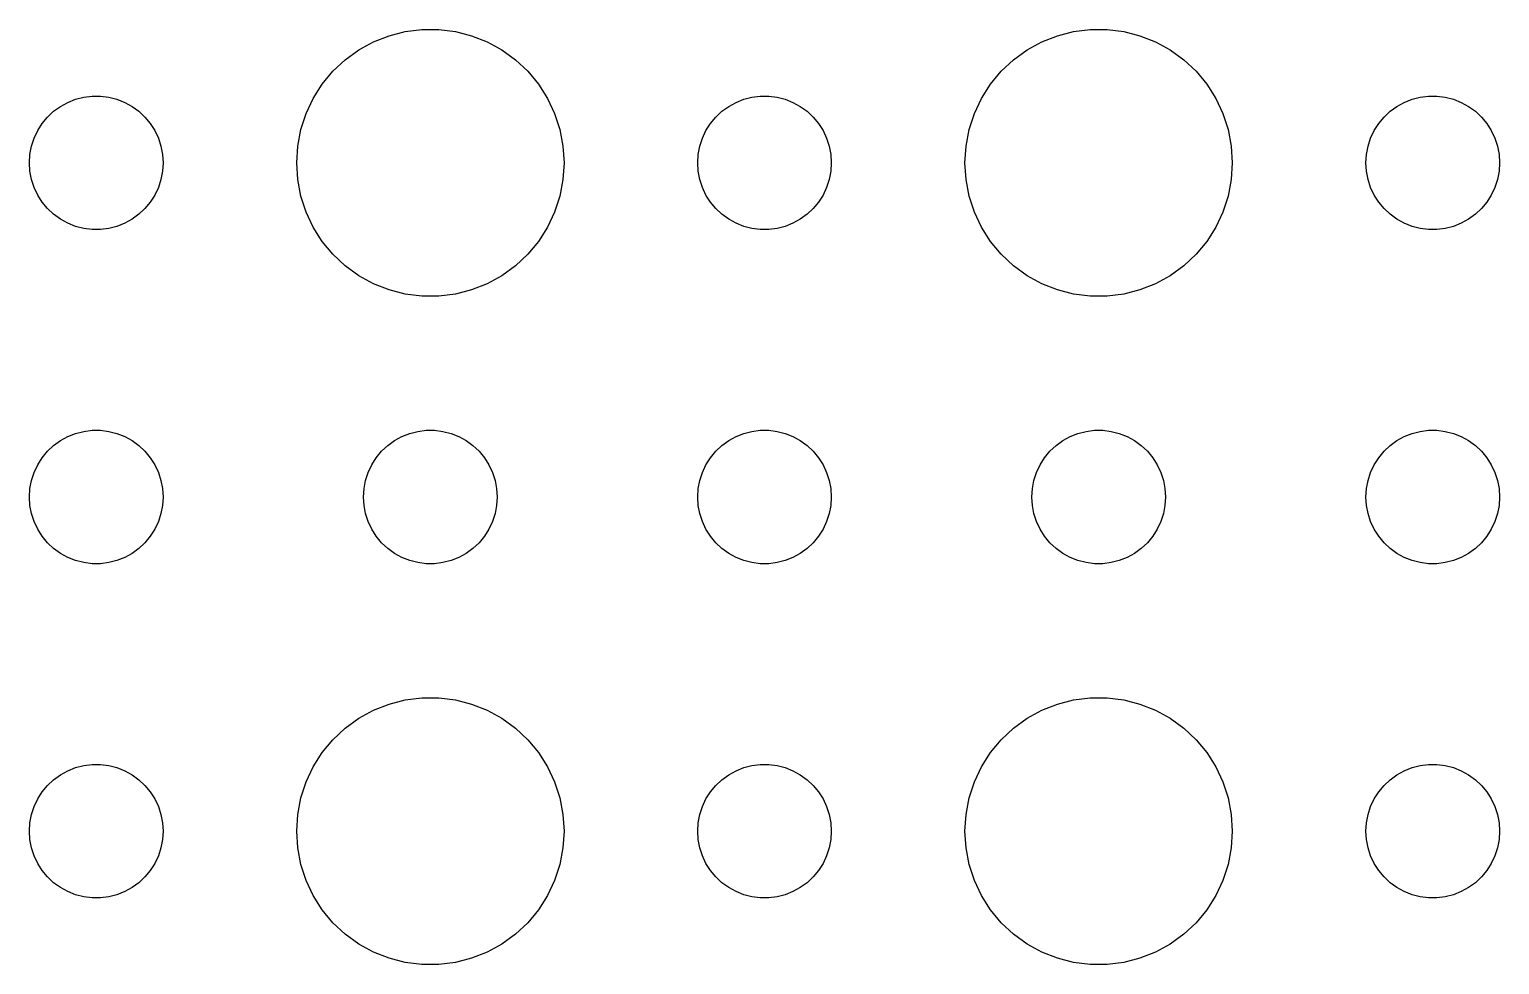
# Model space of a CAD drawing. Header units: metres. Extents: x -150 to 150, y -149 to 149.
# Drawn here: x -76.5 to -43.5, y 49.51 to 70.49 of the extents above; entities that cross this region are included whole.
import ezdxf

# ---------------------------------------------------------------- set-up
doc = ezdxf.new("R2010")
doc.units = ezdxf.units.M

msp = doc.modelspace()

# ---------------------------------------------------------------- linework, layer by layer
for p, q in [((-68.7773, 70.2145), (-68.427, 70.3532)), ((-68.427, 70.3532), (-68.0621, 70.4469)), ((-68.0621, 70.4469), (-67.6884, 70.4941)), ((-67.6884, 70.4941), (-67.3116, 70.4941)), ((-67.3116, 70.4941), (-66.9379, 70.4469)), ((-66.9379, 70.4469), (-66.573, 70.3532)), ((-66.573, 70.3532), (-66.2227, 70.2145)), ((-53.7773, 70.2145), (-53.427, 70.3532)), ((-53.427, 70.3532), (-53.0621, 70.4469)), ((-53.0621, 70.4469), (-52.6884, 70.4941)), ((-52.6884, 70.4941), (-52.3116, 70.4941)), ((-52.3116, 70.4941), (-51.9379, 70.4469)), ((-51.9379, 70.4469), (-51.5729, 70.3532)), ((-51.5729, 70.3532), (-51.2227, 70.2145)), ((-69.4123, 69.8115), (-69.1075, 70.033)), ((-69.1075, 70.033), (-68.7773, 70.2145)), ((-66.2227, 70.2145), (-65.8925, 70.033)), ((-65.8925, 70.033), (-65.5877, 69.8115)), ((-54.4123, 69.8115), (-54.1075, 70.033)), ((-54.1075, 70.033), (-53.7773, 70.2145)), ((-51.2227, 70.2145), (-50.8925, 70.033)), ((-50.8925, 70.033), (-50.5877, 69.8115)), ((-69.6869, 69.5536), (-69.4123, 69.8115)), ((-65.5877, 69.8115), (-65.3131, 69.5536)), ((-54.6869, 69.5536), (-54.4123, 69.8115)), ((-50.5877, 69.8115), (-50.3131, 69.5536)), ((-69.927, 69.2634), (-69.6869, 69.5536)), ((-65.3131, 69.5536), (-65.073, 69.2634)), ((-54.927, 69.2634), (-54.6869, 69.5536)), ((-50.3131, 69.5536), (-50.0729, 69.2634)), ((-75.4635, 68.9266), (-75.2811, 68.9734)), ((-75.2811, 68.9734), (-75.0942, 68.997)), ((-75.0942, 68.997), (-74.9058, 68.997)), ((-74.9058, 68.997), (-74.7189, 68.9734)), ((-74.7189, 68.9734), (-74.5365, 68.9266)), ((-70.1289, 68.9453), (-69.927, 69.2634)), ((-65.073, 69.2634), (-64.8711, 68.9453)), ((-60.4635, 68.9266), (-60.2811, 68.9734)), ((-60.2811, 68.9734), (-60.0942, 68.997)), ((-60.0942, 68.997), (-59.9058, 68.997)), ((-59.9058, 68.997), (-59.7189, 68.9734)), ((-59.7189, 68.9734), (-59.5365, 68.9266)), ((-55.1289, 68.9453), (-54.927, 69.2634)), ((-50.0729, 69.2634), (-49.8711, 68.9453)), ((-45.4635, 68.9266), (-45.2811, 68.9734)), ((-45.2811, 68.9734), (-45.0942, 68.997)), ((-45.0942, 68.997), (-44.9058, 68.997)), ((-44.9058, 68.997), (-44.7189, 68.9734)), ((-44.7189, 68.9734), (-44.5365, 68.9266)), ((-76.0934, 68.5268), (-75.9561, 68.6558)), ((-75.9561, 68.6558), (-75.8037, 68.7665)), ((-75.8037, 68.7665), (-75.6387, 68.8572)), ((-75.6387, 68.8572), (-75.4635, 68.9266)), ((-74.5365, 68.9266), (-74.3613, 68.8572)), ((-74.3613, 68.8572), (-74.1963, 68.7665)), ((-74.1963, 68.7665), (-74.0439, 68.6558)), ((-74.0439, 68.6558), (-73.9065, 68.5268)), ((-70.2893, 68.6044), (-70.1289, 68.9453)), ((-64.8711, 68.9453), (-64.7107, 68.6044)), ((-61.0934, 68.5268), (-60.9561, 68.6558)), ((-60.9561, 68.6558), (-60.8037, 68.7665)), ((-60.8037, 68.7665), (-60.6387, 68.8572)), ((-60.6387, 68.8572), (-60.4635, 68.9266)), ((-59.5365, 68.9266), (-59.3613, 68.8572)), ((-59.3613, 68.8572), (-59.1963, 68.7665)), ((-59.1963, 68.7665), (-59.0439, 68.6558)), ((-59.0439, 68.6558), (-58.9065, 68.5268)), ((-55.2893, 68.6044), (-55.1289, 68.9453)), ((-49.8711, 68.9453), (-49.7107, 68.6044)), ((-46.0934, 68.5268), (-45.9561, 68.6558)), ((-45.9561, 68.6558), (-45.8037, 68.7665)), ((-45.8037, 68.7665), (-45.6387, 68.8572)), ((-45.6387, 68.8572), (-45.4635, 68.9266)), ((-44.5365, 68.9266), (-44.3613, 68.8572)), ((-44.3613, 68.8572), (-44.1963, 68.7665)), ((-44.1963, 68.7665), (-44.0439, 68.6558)), ((-44.0439, 68.6558), (-43.9065, 68.5268)), ((-76.3145, 68.2226), (-76.2135, 68.3817)), ((-76.2135, 68.3817), (-76.0934, 68.5268)), ((-73.9065, 68.5268), (-73.7865, 68.3817)), ((-73.7865, 68.3817), (-73.6855, 68.2226)), ((-70.4057, 68.2461), (-70.2893, 68.6044)), ((-64.7107, 68.6044), (-64.5943, 68.2461)), ((-61.3145, 68.2226), (-61.2135, 68.3817)), ((-61.2135, 68.3817), (-61.0934, 68.5268)), ((-58.9065, 68.5268), (-58.7865, 68.3817)), ((-58.7865, 68.3817), (-58.6855, 68.2226)), ((-55.4057, 68.2461), (-55.2893, 68.6044)), ((-49.7107, 68.6044), (-49.5942, 68.2461)), ((-46.3145, 68.2226), (-46.2135, 68.3817)), ((-46.2135, 68.3817), (-46.0934, 68.5268)), ((-43.9065, 68.5268), (-43.7865, 68.3817)), ((-43.7865, 68.3817), (-43.6855, 68.2226)), ((-76.4529, 67.873), (-76.3947, 68.0522)), ((-76.3947, 68.0522), (-76.3145, 68.2226)), ((-73.6855, 68.2226), (-73.6053, 68.0522)), ((-73.6053, 68.0522), (-73.5471, 67.873)), ((-70.4763, 67.876), (-70.4057, 68.2461)), ((-64.5943, 68.2461), (-64.5237, 67.876)), ((-61.4529, 67.873), (-61.3947, 68.0522)), ((-61.3947, 68.0522), (-61.3145, 68.2226)), ((-58.6855, 68.2226), (-58.6053, 68.0522)), ((-58.6053, 68.0522), (-58.5471, 67.873)), ((-55.4763, 67.876), (-55.4057, 68.2461)), ((-49.5942, 68.2461), (-49.5237, 67.876)), ((-46.4529, 67.873), (-46.3947, 68.0522)), ((-46.3947, 68.0522), (-46.3145, 68.2226)), ((-43.6855, 68.2226), (-43.6053, 68.0522)), ((-43.6053, 68.0522), (-43.5471, 67.873)), ((-76.5, 67.5), (-76.4882, 67.688)), ((-76.4882, 67.688), (-76.4529, 67.873)), ((-73.5471, 67.873), (-73.5118, 67.688)), ((-73.5118, 67.688), (-73.5, 67.5)), ((-70.5, 67.5), (-70.4763, 67.876)), ((-64.5237, 67.876), (-64.5, 67.5)), ((-61.5, 67.5), (-61.4882, 67.688)), ((-61.4882, 67.688), (-61.4529, 67.873)), ((-58.5471, 67.873), (-58.5118, 67.688)), ((-58.5118, 67.688), (-58.5, 67.5)), ((-55.5, 67.5), (-55.4763, 67.876)), ((-49.5237, 67.876), (-49.5, 67.5)), ((-46.5, 67.5), (-46.4882, 67.688)), ((-46.4882, 67.688), (-46.4529, 67.873)), ((-43.5471, 67.873), (-43.5118, 67.688)), ((-43.5118, 67.688), (-43.5, 67.5)), ((-76.4882, 67.312), (-76.5, 67.5)), ((-73.5, 67.5), (-73.5118, 67.312)), ((-70.4763, 67.124), (-70.5, 67.5)), ((-64.5, 67.5), (-64.5237, 67.124)), ((-61.4882, 67.312), (-61.5, 67.5)), ((-58.5, 67.5), (-58.5118, 67.312)), ((-55.4763, 67.124), (-55.5, 67.5)), ((-49.5, 67.5), (-49.5237, 67.124)), ((-46.4882, 67.312), (-46.5, 67.5)), ((-43.5, 67.5), (-43.5118, 67.312)), ((-76.4529, 67.127), (-76.4882, 67.312)), ((-76.3947, 66.9478), (-76.4529, 67.127)), ((-73.5471, 67.127), (-73.6053, 66.9478)), ((-73.5118, 67.312), (-73.5471, 67.127)), ((-70.4057, 66.7539), (-70.4763, 67.124)), ((-64.5237, 67.124), (-64.5943, 66.7539)), ((-61.4529, 67.127), (-61.4882, 67.312)), ((-61.3947, 66.9478), (-61.4529, 67.127)), ((-58.5471, 67.127), (-58.6053, 66.9478)), ((-58.5118, 67.312), (-58.5471, 67.127)), ((-55.4057, 66.7539), (-55.4763, 67.124)), ((-49.5237, 67.124), (-49.5942, 66.7539)), ((-46.4529, 67.127), (-46.4882, 67.312)), ((-46.3947, 66.9478), (-46.4529, 67.127)), ((-43.5471, 67.127), (-43.6053, 66.9478)), ((-43.5118, 67.312), (-43.5471, 67.127)), ((-76.3145, 66.7774), (-76.3947, 66.9478)), ((-76.2135, 66.6183), (-76.3145, 66.7774)), ((-73.6855, 66.7774), (-73.7865, 66.6183)), ((-73.6053, 66.9478), (-73.6855, 66.7774)), ((-70.2893, 66.3956), (-70.4057, 66.7539)), ((-64.5943, 66.7539), (-64.7107, 66.3956)), ((-61.3145, 66.7774), (-61.3947, 66.9478)), ((-61.2135, 66.6183), (-61.3145, 66.7774)), ((-58.6855, 66.7774), (-58.7865, 66.6183)), ((-58.6053, 66.9478), (-58.6855, 66.7774)), ((-55.2893, 66.3956), (-55.4057, 66.7539)), ((-49.5942, 66.7539), (-49.7107, 66.3956)), ((-46.3145, 66.7774), (-46.3947, 66.9478)), ((-46.2135, 66.6183), (-46.3145, 66.7774)), ((-43.6855, 66.7774), (-43.7865, 66.6183)), ((-43.6053, 66.9478), (-43.6855, 66.7774)), ((-76.0934, 66.4732), (-76.2135, 66.6183)), ((-75.9561, 66.3442), (-76.0934, 66.4732)), ((-75.8037, 66.2335), (-75.9561, 66.3442)), ((-74.0439, 66.3442), (-74.1963, 66.2335)), ((-73.9065, 66.4732), (-74.0439, 66.3442)), ((-73.7865, 66.6183), (-73.9065, 66.4732)), ((-70.1289, 66.0547), (-70.2893, 66.3956)), ((-64.7107, 66.3956), (-64.8711, 66.0547)), ((-61.0934, 66.4732), (-61.2135, 66.6183)), ((-60.9561, 66.3442), (-61.0934, 66.4732)), ((-60.8037, 66.2335), (-60.9561, 66.3442)), ((-59.0439, 66.3442), (-59.1963, 66.2335)), ((-58.9065, 66.4732), (-59.0439, 66.3442)), ((-58.7865, 66.6183), (-58.9065, 66.4732)), ((-55.1289, 66.0547), (-55.2893, 66.3956)), ((-49.7107, 66.3956), (-49.8711, 66.0547)), ((-46.0934, 66.4732), (-46.2135, 66.6183)), ((-45.9561, 66.3442), (-46.0934, 66.4732)), ((-45.8037, 66.2335), (-45.9561, 66.3442)), ((-44.0439, 66.3442), (-44.1963, 66.2335)), ((-43.9065, 66.4732), (-44.0439, 66.3442)), ((-43.7865, 66.6183), (-43.9065, 66.4732)), ((-75.6387, 66.1428), (-75.8037, 66.2335)), ((-75.4635, 66.0734), (-75.6387, 66.1428)), ((-75.2811, 66.0266), (-75.4635, 66.0734)), ((-75.0942, 66.003), (-75.2811, 66.0266)), ((-74.9058, 66.003), (-75.0942, 66.003)), ((-74.7189, 66.0266), (-74.9058, 66.003)), ((-74.5365, 66.0734), (-74.7189, 66.0266)), ((-74.3613, 66.1428), (-74.5365, 66.0734)), ((-74.1963, 66.2335), (-74.3613, 66.1428)), ((-69.927, 65.7366), (-70.1289, 66.0547)), ((-64.8711, 66.0547), (-65.073, 65.7366)), ((-60.6387, 66.1428), (-60.8037, 66.2335)), ((-60.4635, 66.0734), (-60.6387, 66.1428)), ((-60.2811, 66.0266), (-60.4635, 66.0734)), ((-60.0942, 66.003), (-60.2811, 66.0266)), ((-59.9058, 66.003), (-60.0942, 66.003)), ((-59.7189, 66.0266), (-59.9058, 66.003)), ((-59.5365, 66.0734), (-59.7189, 66.0266)), ((-59.3613, 66.1428), (-59.5365, 66.0734)), ((-59.1963, 66.2335), (-59.3613, 66.1428)), ((-54.927, 65.7366), (-55.1289, 66.0547)), ((-49.8711, 66.0547), (-50.0729, 65.7366)), ((-45.6387, 66.1428), (-45.8037, 66.2335)), ((-45.4635, 66.0734), (-45.6387, 66.1428)), ((-45.2811, 66.0266), (-45.4635, 66.0734)), ((-45.0942, 66.003), (-45.2811, 66.0266)), ((-44.9058, 66.003), (-45.0942, 66.003)), ((-44.7189, 66.0266), (-44.9058, 66.003)), ((-44.5365, 66.0734), (-44.7189, 66.0266)), ((-44.3613, 66.1428), (-44.5365, 66.0734)), ((-44.1963, 66.2335), (-44.3613, 66.1428)), ((-69.6869, 65.4464), (-69.927, 65.7366)), ((-65.073, 65.7366), (-65.3131, 65.4464)), ((-54.6869, 65.4464), (-54.927, 65.7366)), ((-50.0729, 65.7366), (-50.3131, 65.4464)), ((-69.4123, 65.1885), (-69.6869, 65.4464)), ((-65.3131, 65.4464), (-65.5877, 65.1885)), ((-54.4123, 65.1885), (-54.6869, 65.4464)), ((-50.3131, 65.4464), (-50.5877, 65.1885)), ((-69.1075, 64.967), (-69.4123, 65.1885)), ((-65.5877, 65.1885), (-65.8925, 64.967)), ((-54.1075, 64.967), (-54.4123, 65.1885)), ((-50.5877, 65.1885), (-50.8925, 64.967)), ((-68.7773, 64.7855), (-69.1075, 64.967)), ((-68.427, 64.6468), (-68.7773, 64.7855)), ((-66.2227, 64.7855), (-66.573, 64.6468)), ((-65.8925, 64.967), (-66.2227, 64.7855)), ((-53.7773, 64.7855), (-54.1075, 64.967)), ((-53.427, 64.6468), (-53.7773, 64.7855)), ((-51.2227, 64.7855), (-51.5729, 64.6468)), ((-50.8925, 64.967), (-51.2227, 64.7855)), ((-68.0621, 64.5531), (-68.427, 64.6468)), ((-67.6884, 64.5059), (-68.0621, 64.5531)), ((-67.3116, 64.5059), (-67.6884, 64.5059)), ((-66.9379, 64.5531), (-67.3116, 64.5059)), ((-66.573, 64.6468), (-66.9379, 64.5531)), ((-53.0621, 64.5531), (-53.427, 64.6468)), ((-52.6884, 64.5059), (-53.0621, 64.5531)), ((-52.3116, 64.5059), (-52.6884, 64.5059)), ((-51.9379, 64.5531), (-52.3116, 64.5059)), ((-51.5729, 64.6468), (-51.9379, 64.5531)), ((-75.6387, 61.3572), (-75.4635, 61.4266)), ((-75.4635, 61.4266), (-75.2811, 61.4734)), ((-75.2811, 61.4734), (-75.0942, 61.497)), ((-75.0942, 61.497), (-74.9058, 61.497)), ((-74.9058, 61.497), (-74.7189, 61.4734)), ((-74.7189, 61.4734), (-74.5365, 61.4266)), ((-74.5365, 61.4266), (-74.3613, 61.3572)), ((-68.1387, 61.3572), (-67.9635, 61.4266)), ((-67.9635, 61.4266), (-67.7811, 61.4734)), ((-67.7811, 61.4734), (-67.5942, 61.497)), ((-67.5942, 61.497), (-67.4058, 61.497)), ((-67.4058, 61.497), (-67.2189, 61.4734)), ((-67.2189, 61.4734), (-67.0365, 61.4266)), ((-67.0365, 61.4266), (-66.8613, 61.3572)), ((-60.6387, 61.3572), (-60.4635, 61.4266)), ((-60.4635, 61.4266), (-60.2811, 61.4734)), ((-60.2811, 61.4734), (-60.0942, 61.497)), ((-60.0942, 61.497), (-59.9058, 61.497)), ((-59.9058, 61.497), (-59.7189, 61.4734)), ((-59.7189, 61.4734), (-59.5365, 61.4266)), ((-59.5365, 61.4266), (-59.3613, 61.3572)), ((-53.1387, 61.3572), (-52.9635, 61.4266)), ((-52.9635, 61.4266), (-52.7811, 61.4734)), ((-52.7811, 61.4734), (-52.5942, 61.497)), ((-52.5942, 61.497), (-52.4058, 61.497)), ((-52.4058, 61.497), (-52.2189, 61.4734)), ((-52.2189, 61.4734), (-52.0365, 61.4266)), ((-52.0365, 61.4266), (-51.8613, 61.3572)), ((-45.6387, 61.3572), (-45.4635, 61.4266)), ((-45.4635, 61.4266), (-45.2811, 61.4734)), ((-45.2811, 61.4734), (-45.0942, 61.497)), ((-45.0942, 61.497), (-44.9058, 61.497)), ((-44.9058, 61.497), (-44.7189, 61.4734)), ((-44.7189, 61.4734), (-44.5365, 61.4266)), ((-44.5365, 61.4266), (-44.3613, 61.3572)), ((-76.0934, 61.0268), (-75.9561, 61.1558)), ((-75.9561, 61.1558), (-75.8037, 61.2665)), ((-75.8037, 61.2665), (-75.6387, 61.3572)), ((-74.3613, 61.3572), (-74.1963, 61.2665)), ((-74.1963, 61.2665), (-74.0439, 61.1558)), ((-74.0439, 61.1558), (-73.9065, 61.0268)), ((-68.5934, 61.0268), (-68.4561, 61.1558)), ((-68.4561, 61.1558), (-68.3037, 61.2665)), ((-68.3037, 61.2665), (-68.1387, 61.3572)), ((-66.8613, 61.3572), (-66.6963, 61.2665)), ((-66.6963, 61.2665), (-66.5439, 61.1558)), ((-66.5439, 61.1558), (-66.4065, 61.0268)), ((-61.0934, 61.0268), (-60.9561, 61.1558)), ((-60.9561, 61.1558), (-60.8037, 61.2665)), ((-60.8037, 61.2665), (-60.6387, 61.3572)), ((-59.3613, 61.3572), (-59.1963, 61.2665)), ((-59.1963, 61.2665), (-59.0439, 61.1558)), ((-59.0439, 61.1558), (-58.9065, 61.0268)), ((-53.5934, 61.0268), (-53.4561, 61.1558)), ((-53.4561, 61.1558), (-53.3037, 61.2665)), ((-53.3037, 61.2665), (-53.1387, 61.3572)), ((-51.8613, 61.3572), (-51.6963, 61.2665)), ((-51.6963, 61.2665), (-51.5439, 61.1558)), ((-51.5439, 61.1558), (-51.4065, 61.0268)), ((-46.0934, 61.0268), (-45.9561, 61.1558)), ((-45.9561, 61.1558), (-45.8037, 61.2665)), ((-45.8037, 61.2665), (-45.6387, 61.3572)), ((-44.3613, 61.3572), (-44.1963, 61.2665)), ((-44.1963, 61.2665), (-44.0439, 61.1558)), ((-44.0439, 61.1558), (-43.9065, 61.0268)), ((-76.3947, 60.5522), (-76.3145, 60.7226)), ((-76.3145, 60.7226), (-76.2135, 60.8817)), ((-76.2135, 60.8817), (-76.0934, 61.0268)), ((-73.9065, 61.0268), (-73.7865, 60.8817)), ((-73.7865, 60.8817), (-73.6855, 60.7226)), ((-73.6855, 60.7226), (-73.6053, 60.5522)), ((-68.8947, 60.5522), (-68.8145, 60.7226)), ((-68.8145, 60.7226), (-68.7135, 60.8817)), ((-68.7135, 60.8817), (-68.5934, 61.0268)), ((-66.4065, 61.0268), (-66.2865, 60.8817)), ((-66.2865, 60.8817), (-66.1855, 60.7226)), ((-66.1855, 60.7226), (-66.1053, 60.5522)), ((-61.3947, 60.5522), (-61.3145, 60.7226)), ((-61.3145, 60.7226), (-61.2135, 60.8817)), ((-61.2135, 60.8817), (-61.0934, 61.0268)), ((-58.9065, 61.0268), (-58.7865, 60.8817)), ((-58.7865, 60.8817), (-58.6855, 60.7226)), ((-58.6855, 60.7226), (-58.6053, 60.5522)), ((-53.8947, 60.5522), (-53.8145, 60.7226)), ((-53.8145, 60.7226), (-53.7135, 60.8817)), ((-53.7135, 60.8817), (-53.5934, 61.0268)), ((-51.4065, 61.0268), (-51.2865, 60.8817)), ((-51.2865, 60.8817), (-51.1855, 60.7226)), ((-51.1855, 60.7226), (-51.1053, 60.5522)), ((-46.3947, 60.5522), (-46.3145, 60.7226)), ((-46.3145, 60.7226), (-46.2135, 60.8817)), ((-46.2135, 60.8817), (-46.0934, 61.0268)), ((-43.9065, 61.0268), (-43.7865, 60.8817)), ((-43.7865, 60.8817), (-43.6855, 60.7226)), ((-43.6855, 60.7226), (-43.6053, 60.5522)), ((-76.4529, 60.373), (-76.3947, 60.5522)), ((-73.6053, 60.5522), (-73.5471, 60.373)), ((-68.9529, 60.373), (-68.8947, 60.5522)), ((-66.1053, 60.5522), (-66.0471, 60.373)), ((-61.4529, 60.373), (-61.3947, 60.5522)), ((-58.6053, 60.5522), (-58.5471, 60.373)), ((-53.9529, 60.373), (-53.8947, 60.5522)), ((-51.1053, 60.5522), (-51.0471, 60.373)), ((-46.4529, 60.373), (-46.3947, 60.5522)), ((-43.6053, 60.5522), (-43.5471, 60.373)), ((-76.5, 60), (-76.4882, 60.188)), ((-76.4882, 60.188), (-76.4529, 60.373)), ((-73.5471, 60.373), (-73.5118, 60.188)), ((-73.5118, 60.188), (-73.5, 60)), ((-69, 60), (-68.9882, 60.188)), ((-68.9882, 60.188), (-68.9529, 60.373)), ((-66.0471, 60.373), (-66.0118, 60.188)), ((-66.0118, 60.188), (-66, 60)), ((-61.5, 60), (-61.4882, 60.188)), ((-61.4882, 60.188), (-61.4529, 60.373)), ((-58.5471, 60.373), (-58.5118, 60.188)), ((-58.5118, 60.188), (-58.5, 60)), ((-54, 60), (-53.9882, 60.188)), ((-53.9882, 60.188), (-53.9529, 60.373)), ((-51.0471, 60.373), (-51.0118, 60.188)), ((-51.0118, 60.188), (-51, 60)), ((-46.5, 60), (-46.4882, 60.188)), ((-46.4882, 60.188), (-46.4529, 60.373)), ((-43.5471, 60.373), (-43.5118, 60.188)), ((-43.5118, 60.188), (-43.5, 60)), ((-76.4882, 59.812), (-76.5, 60)), ((-76.4529, 59.627), (-76.4882, 59.812)), ((-73.5118, 59.812), (-73.5471, 59.627)), ((-73.5, 60), (-73.5118, 59.812)), ((-68.9882, 59.812), (-69, 60)), ((-68.9529, 59.627), (-68.9882, 59.812)), ((-66.0118, 59.812), (-66.0471, 59.627)), ((-66, 60), (-66.0118, 59.812)), ((-61.4882, 59.812), (-61.5, 60)), ((-61.4529, 59.627), (-61.4882, 59.812)), ((-58.5118, 59.812), (-58.5471, 59.627)), ((-58.5, 60), (-58.5118, 59.812)), ((-53.9882, 59.812), (-54, 60)), ((-53.9529, 59.627), (-53.9882, 59.812)), ((-51.0118, 59.812), (-51.0471, 59.627)), ((-51, 60), (-51.0118, 59.812)), ((-46.4882, 59.812), (-46.5, 60)), ((-46.4529, 59.627), (-46.4882, 59.812)), ((-43.5118, 59.812), (-43.5471, 59.627)), ((-43.5, 60), (-43.5118, 59.812)), ((-76.3947, 59.4478), (-76.4529, 59.627)), ((-76.3145, 59.2774), (-76.3947, 59.4478)), ((-73.6053, 59.4478), (-73.6855, 59.2774)), ((-73.5471, 59.627), (-73.6053, 59.4478)), ((-68.8947, 59.4478), (-68.9529, 59.627)), ((-68.8145, 59.2774), (-68.8947, 59.4478)), ((-66.1053, 59.4478), (-66.1855, 59.2774)), ((-66.0471, 59.627), (-66.1053, 59.4478)), ((-61.3947, 59.4478), (-61.4529, 59.627)), ((-61.3145, 59.2774), (-61.3947, 59.4478)), ((-58.6053, 59.4478), (-58.6855, 59.2774)), ((-58.5471, 59.627), (-58.6053, 59.4478)), ((-53.8947, 59.4478), (-53.9529, 59.627)), ((-53.8145, 59.2774), (-53.8947, 59.4478)), ((-51.1053, 59.4478), (-51.1855, 59.2774)), ((-51.0471, 59.627), (-51.1053, 59.4478)), ((-46.3947, 59.4478), (-46.4529, 59.627)), ((-46.3145, 59.2774), (-46.3947, 59.4478)), ((-43.6053, 59.4478), (-43.6855, 59.2774)), ((-43.5471, 59.627), (-43.6053, 59.4478)), ((-76.2135, 59.1183), (-76.3145, 59.2774)), ((-76.0934, 58.9732), (-76.2135, 59.1183)), ((-73.7865, 59.1183), (-73.9065, 58.9732)), ((-73.6855, 59.2774), (-73.7865, 59.1183)), ((-68.7135, 59.1183), (-68.8145, 59.2774)), ((-68.5934, 58.9732), (-68.7135, 59.1183)), ((-66.2865, 59.1183), (-66.4065, 58.9732)), ((-66.1855, 59.2774), (-66.2865, 59.1183)), ((-61.2135, 59.1183), (-61.3145, 59.2774)), ((-61.0934, 58.9732), (-61.2135, 59.1183)), ((-58.7865, 59.1183), (-58.9065, 58.9732)), ((-58.6855, 59.2774), (-58.7865, 59.1183)), ((-53.7135, 59.1183), (-53.8145, 59.2774)), ((-53.5934, 58.9732), (-53.7135, 59.1183)), ((-51.2865, 59.1183), (-51.4065, 58.9732)), ((-51.1855, 59.2774), (-51.2865, 59.1183)), ((-46.2135, 59.1183), (-46.3145, 59.2774)), ((-46.0934, 58.9732), (-46.2135, 59.1183)), ((-43.7865, 59.1183), (-43.9065, 58.9732)), ((-43.6855, 59.2774), (-43.7865, 59.1183)), ((-75.9561, 58.8442), (-76.0934, 58.9732)), ((-75.8037, 58.7335), (-75.9561, 58.8442)), ((-74.0439, 58.8442), (-74.1963, 58.7335)), ((-73.9065, 58.9732), (-74.0439, 58.8442)), ((-68.4561, 58.8442), (-68.5934, 58.9732)), ((-68.3037, 58.7335), (-68.4561, 58.8442)), ((-66.5439, 58.8442), (-66.6963, 58.7335)), ((-66.4065, 58.9732), (-66.5439, 58.8442)), ((-60.9561, 58.8442), (-61.0934, 58.9732)), ((-60.8037, 58.7335), (-60.9561, 58.8442)), ((-59.0439, 58.8442), (-59.1963, 58.7335)), ((-58.9065, 58.9732), (-59.0439, 58.8442)), ((-53.4561, 58.8442), (-53.5934, 58.9732)), ((-53.3037, 58.7335), (-53.4561, 58.8442)), ((-51.5439, 58.8442), (-51.6963, 58.7335)), ((-51.4065, 58.9732), (-51.5439, 58.8442)), ((-45.9561, 58.8442), (-46.0934, 58.9732)), ((-45.8037, 58.7335), (-45.9561, 58.8442)), ((-44.0439, 58.8442), (-44.1963, 58.7335)), ((-43.9065, 58.9732), (-44.0439, 58.8442)), ((-75.6387, 58.6428), (-75.8037, 58.7335)), ((-75.4635, 58.5734), (-75.6387, 58.6428)), ((-75.2811, 58.5266), (-75.4635, 58.5734)), ((-75.0942, 58.503), (-75.2811, 58.5266)), ((-74.9058, 58.503), (-75.0942, 58.503)), ((-74.7189, 58.5266), (-74.9058, 58.503)), ((-74.5365, 58.5734), (-74.7189, 58.5266)), ((-74.3613, 58.6428), (-74.5365, 58.5734)), ((-74.1963, 58.7335), (-74.3613, 58.6428)), ((-68.1387, 58.6428), (-68.3037, 58.7335)), ((-67.9635, 58.5734), (-68.1387, 58.6428)), ((-67.7811, 58.5266), (-67.9635, 58.5734)), ((-67.5942, 58.503), (-67.7811, 58.5266)), ((-67.4058, 58.503), (-67.5942, 58.503)), ((-67.2189, 58.5266), (-67.4058, 58.503)), ((-67.0365, 58.5734), (-67.2189, 58.5266)), ((-66.8613, 58.6428), (-67.0365, 58.5734)), ((-66.6963, 58.7335), (-66.8613, 58.6428)), ((-60.6387, 58.6428), (-60.8037, 58.7335)), ((-60.4635, 58.5734), (-60.6387, 58.6428)), ((-60.2811, 58.5266), (-60.4635, 58.5734)), ((-60.0942, 58.503), (-60.2811, 58.5266)), ((-59.9058, 58.503), (-60.0942, 58.503)), ((-59.7189, 58.5266), (-59.9058, 58.503)), ((-59.5365, 58.5734), (-59.7189, 58.5266)), ((-59.3613, 58.6428), (-59.5365, 58.5734)), ((-59.1963, 58.7335), (-59.3613, 58.6428)), ((-53.1387, 58.6428), (-53.3037, 58.7335)), ((-52.9635, 58.5734), (-53.1387, 58.6428)), ((-52.7811, 58.5266), (-52.9635, 58.5734)), ((-52.5942, 58.503), (-52.7811, 58.5266)), ((-52.4058, 58.503), (-52.5942, 58.503)), ((-52.2189, 58.5266), (-52.4058, 58.503)), ((-52.0365, 58.5734), (-52.2189, 58.5266)), ((-51.8613, 58.6428), (-52.0365, 58.5734)), ((-51.6963, 58.7335), (-51.8613, 58.6428)), ((-45.6387, 58.6428), (-45.8037, 58.7335)), ((-45.4635, 58.5734), (-45.6387, 58.6428)), ((-45.2811, 58.5266), (-45.4635, 58.5734)), ((-45.0942, 58.503), (-45.2811, 58.5266)), ((-44.9058, 58.503), (-45.0942, 58.503)), ((-44.7189, 58.5266), (-44.9058, 58.503)), ((-44.5365, 58.5734), (-44.7189, 58.5266)), ((-44.3613, 58.6428), (-44.5365, 58.5734)), ((-44.1963, 58.7335), (-44.3613, 58.6428)), ((-68.427, 55.3532), (-68.0621, 55.4469)), ((-68.0621, 55.4469), (-67.6884, 55.4941)), ((-67.6884, 55.4941), (-67.3116, 55.4941)), ((-67.3116, 55.4941), (-66.9379, 55.4469)), ((-66.9379, 55.4469), (-66.573, 55.3532)), ((-53.427, 55.3532), (-53.0621, 55.4469)), ((-53.0621, 55.4469), (-52.6884, 55.4941)), ((-52.6884, 55.4941), (-52.3116, 55.4941)), ((-52.3116, 55.4941), (-51.9379, 55.4469)), ((-51.9379, 55.4469), (-51.5729, 55.3532)), ((-69.1075, 55.033), (-68.7773, 55.2145)), ((-68.7773, 55.2145), (-68.427, 55.3532)), ((-66.573, 55.3532), (-66.2227, 55.2145)), ((-66.2227, 55.2145), (-65.8925, 55.033)), ((-54.1075, 55.033), (-53.7773, 55.2145)), ((-53.7773, 55.2145), (-53.427, 55.3532)), ((-51.5729, 55.3532), (-51.2227, 55.2145)), ((-51.2227, 55.2145), (-50.8925, 55.033)), ((-69.6869, 54.5536), (-69.4123, 54.8115)), ((-69.4123, 54.8115), (-69.1075, 55.033)), ((-65.8925, 55.033), (-65.5877, 54.8115)), ((-65.5877, 54.8115), (-65.3131, 54.5536)), ((-54.6869, 54.5536), (-54.4123, 54.8115)), ((-54.4123, 54.8115), (-54.1075, 55.033)), ((-50.8925, 55.033), (-50.5877, 54.8115)), ((-50.5877, 54.8115), (-50.3131, 54.5536)), ((-69.927, 54.2634), (-69.6869, 54.5536)), ((-65.3131, 54.5536), (-65.073, 54.2634)), ((-54.927, 54.2634), (-54.6869, 54.5536)), ((-50.3131, 54.5536), (-50.0729, 54.2634)), ((-70.1289, 53.9453), (-69.927, 54.2634)), ((-65.073, 54.2634), (-64.8711, 53.9453)), ((-55.1289, 53.9453), (-54.927, 54.2634)), ((-50.0729, 54.2634), (-49.8711, 53.9453)), ((-75.8037, 53.7665), (-75.6387, 53.8572)), ((-75.6387, 53.8572), (-75.4635, 53.9266)), ((-75.4635, 53.9266), (-75.2811, 53.9734)), ((-75.2811, 53.9734), (-75.0942, 53.997)), ((-75.0942, 53.997), (-74.9058, 53.997)), ((-74.9058, 53.997), (-74.7189, 53.9734)), ((-74.7189, 53.9734), (-74.5365, 53.9266)), ((-74.5365, 53.9266), (-74.3613, 53.8572)), ((-74.3613, 53.8572), (-74.1963, 53.7665)), ((-70.2893, 53.6044), (-70.1289, 53.9453)), ((-64.8711, 53.9453), (-64.7107, 53.6044)), ((-60.8037, 53.7665), (-60.6387, 53.8572)), ((-60.6387, 53.8572), (-60.4635, 53.9266)), ((-60.4635, 53.9266), (-60.2811, 53.9734)), ((-60.2811, 53.9734), (-60.0942, 53.997)), ((-60.0942, 53.997), (-59.9058, 53.997)), ((-59.9058, 53.997), (-59.7189, 53.9734)), ((-59.7189, 53.9734), (-59.5365, 53.9266)), ((-59.5365, 53.9266), (-59.3613, 53.8572)), ((-59.3613, 53.8572), (-59.1963, 53.7665)), ((-55.2893, 53.6044), (-55.1289, 53.9453)), ((-49.8711, 53.9453), (-49.7107, 53.6044)), ((-45.8037, 53.7665), (-45.6387, 53.8572)), ((-45.6387, 53.8572), (-45.4635, 53.9266)), ((-45.4635, 53.9266), (-45.2811, 53.9734)), ((-45.2811, 53.9734), (-45.0942, 53.997)), ((-45.0942, 53.997), (-44.9058, 53.997)), ((-44.9058, 53.997), (-44.7189, 53.9734)), ((-44.7189, 53.9734), (-44.5365, 53.9266)), ((-44.5365, 53.9266), (-44.3613, 53.8572)), ((-44.3613, 53.8572), (-44.1963, 53.7665)), ((-76.2135, 53.3817), (-76.0934, 53.5268)), ((-76.0934, 53.5268), (-75.9561, 53.6558)), ((-75.9561, 53.6558), (-75.8037, 53.7665)), ((-74.1963, 53.7665), (-74.0439, 53.6558)), ((-74.0439, 53.6558), (-73.9065, 53.5268)), ((-73.9065, 53.5268), (-73.7865, 53.3817)), ((-70.4057, 53.2461), (-70.2893, 53.6044)), ((-64.7107, 53.6044), (-64.5943, 53.2461)), ((-61.2135, 53.3817), (-61.0934, 53.5268)), ((-61.0934, 53.5268), (-60.9561, 53.6558)), ((-60.9561, 53.6558), (-60.8037, 53.7665)), ((-59.1963, 53.7665), (-59.0439, 53.6558)), ((-59.0439, 53.6558), (-58.9065, 53.5268)), ((-58.9065, 53.5268), (-58.7865, 53.3817)), ((-55.4057, 53.2461), (-55.2893, 53.6044)), ((-49.7107, 53.6044), (-49.5942, 53.2461)), ((-46.2135, 53.3817), (-46.0934, 53.5268)), ((-46.0934, 53.5268), (-45.9561, 53.6558)), ((-45.9561, 53.6558), (-45.8037, 53.7665)), ((-44.1963, 53.7665), (-44.0439, 53.6558)), ((-44.0439, 53.6558), (-43.9065, 53.5268)), ((-43.9065, 53.5268), (-43.7865, 53.3817)), ((-76.3947, 53.0522), (-76.3145, 53.2226)), ((-76.3145, 53.2226), (-76.2135, 53.3817)), ((-73.7865, 53.3817), (-73.6855, 53.2226)), ((-73.6855, 53.2226), (-73.6053, 53.0522)), ((-70.4763, 52.876), (-70.4057, 53.2461)), ((-64.5943, 53.2461), (-64.5237, 52.876)), ((-61.3947, 53.0522), (-61.3145, 53.2226)), ((-61.3145, 53.2226), (-61.2135, 53.3817)), ((-58.7865, 53.3817), (-58.6855, 53.2226)), ((-58.6855, 53.2226), (-58.6053, 53.0522)), ((-55.4763, 52.876), (-55.4057, 53.2461)), ((-49.5942, 53.2461), (-49.5237, 52.876)), ((-46.3947, 53.0522), (-46.3145, 53.2226)), ((-46.3145, 53.2226), (-46.2135, 53.3817)), ((-43.7865, 53.3817), (-43.6855, 53.2226)), ((-43.6855, 53.2226), (-43.6053, 53.0522)), ((-76.4882, 52.688), (-76.4529, 52.873)), ((-76.4529, 52.873), (-76.3947, 53.0522)), ((-73.6053, 53.0522), (-73.5471, 52.873)), ((-73.5471, 52.873), (-73.5118, 52.688)), ((-70.5, 52.5), (-70.4763, 52.876)), ((-64.5237, 52.876), (-64.5, 52.5)), ((-61.4882, 52.688), (-61.4529, 52.873)), ((-61.4529, 52.873), (-61.3947, 53.0522)), ((-58.6053, 53.0522), (-58.5471, 52.873)), ((-58.5471, 52.873), (-58.5118, 52.688)), ((-55.5, 52.5), (-55.4763, 52.876)), ((-49.5237, 52.876), (-49.5, 52.5)), ((-46.4882, 52.688), (-46.4529, 52.873)), ((-46.4529, 52.873), (-46.3947, 53.0522)), ((-43.6053, 53.0522), (-43.5471, 52.873)), ((-43.5471, 52.873), (-43.5118, 52.688)), ((-76.5, 52.5), (-76.4882, 52.688)), ((-76.4882, 52.312), (-76.5, 52.5)), ((-73.5118, 52.688), (-73.5, 52.5)), ((-73.5, 52.5), (-73.5118, 52.312)), ((-70.4763, 52.124), (-70.5, 52.5)), ((-64.5, 52.5), (-64.5237, 52.124)), ((-61.5, 52.5), (-61.4882, 52.688)), ((-61.4882, 52.312), (-61.5, 52.5)), ((-58.5118, 52.688), (-58.5, 52.5)), ((-58.5, 52.5), (-58.5118, 52.312)), ((-55.4763, 52.124), (-55.5, 52.5)), ((-49.5, 52.5), (-49.5237, 52.124)), ((-46.5, 52.5), (-46.4882, 52.688)), ((-46.4882, 52.312), (-46.5, 52.5)), ((-43.5118, 52.688), (-43.5, 52.5)), ((-43.5, 52.5), (-43.5118, 52.312)), ((-76.4529, 52.127), (-76.4882, 52.312)), ((-73.5118, 52.312), (-73.5471, 52.127)), ((-61.4529, 52.127), (-61.4882, 52.312)), ((-58.5118, 52.312), (-58.5471, 52.127)), ((-46.4529, 52.127), (-46.4882, 52.312)), ((-43.5118, 52.312), (-43.5471, 52.127)), ((-76.3947, 51.9478), (-76.4529, 52.127)), ((-76.3145, 51.7774), (-76.3947, 51.9478)), ((-73.6053, 51.9478), (-73.6855, 51.7774)), ((-73.5471, 52.127), (-73.6053, 51.9478)), ((-70.4057, 51.7539), (-70.4763, 52.124)), ((-64.5237, 52.124), (-64.5943, 51.7539)), ((-61.3947, 51.9478), (-61.4529, 52.127)), ((-61.3145, 51.7774), (-61.3947, 51.9478)), ((-58.6053, 51.9478), (-58.6855, 51.7774)), ((-58.5471, 52.127), (-58.6053, 51.9478)), ((-55.4057, 51.7539), (-55.4763, 52.124)), ((-49.5237, 52.124), (-49.5942, 51.7539)), ((-46.3947, 51.9478), (-46.4529, 52.127)), ((-46.3145, 51.7774), (-46.3947, 51.9478)), ((-43.6053, 51.9478), (-43.6855, 51.7774)), ((-43.5471, 52.127), (-43.6053, 51.9478)), ((-76.2135, 51.6183), (-76.3145, 51.7774)), ((-76.0934, 51.4732), (-76.2135, 51.6183)), ((-73.7865, 51.6183), (-73.9065, 51.4732)), ((-73.6855, 51.7774), (-73.7865, 51.6183)), ((-70.2893, 51.3956), (-70.4057, 51.7539)), ((-64.5943, 51.7539), (-64.7107, 51.3956)), ((-61.2135, 51.6183), (-61.3145, 51.7774)), ((-61.0934, 51.4732), (-61.2135, 51.6183)), ((-58.7865, 51.6183), (-58.9065, 51.4732)), ((-58.6855, 51.7774), (-58.7865, 51.6183)), ((-55.2893, 51.3956), (-55.4057, 51.7539)), ((-49.5942, 51.7539), (-49.7107, 51.3956)), ((-46.2135, 51.6183), (-46.3145, 51.7774)), ((-46.0934, 51.4732), (-46.2135, 51.6183)), ((-43.7865, 51.6183), (-43.9065, 51.4732)), ((-43.6855, 51.7774), (-43.7865, 51.6183)), ((-75.9561, 51.3442), (-76.0934, 51.4732)), ((-75.8037, 51.2335), (-75.9561, 51.3442)), ((-75.6387, 51.1428), (-75.8037, 51.2335)), ((-74.1963, 51.2335), (-74.3613, 51.1428)), ((-74.0439, 51.3442), (-74.1963, 51.2335)), ((-73.9065, 51.4732), (-74.0439, 51.3442)), ((-70.1289, 51.0547), (-70.2893, 51.3956)), ((-64.7107, 51.3956), (-64.8711, 51.0547)), ((-60.9561, 51.3442), (-61.0934, 51.4732)), ((-60.8037, 51.2335), (-60.9561, 51.3442)), ((-60.6387, 51.1428), (-60.8037, 51.2335)), ((-59.1963, 51.2335), (-59.3613, 51.1428)), ((-59.0439, 51.3442), (-59.1963, 51.2335)), ((-58.9065, 51.4732), (-59.0439, 51.3442)), ((-55.1289, 51.0547), (-55.2893, 51.3956)), ((-49.7107, 51.3956), (-49.8711, 51.0547)), ((-45.9561, 51.3442), (-46.0934, 51.4732)), ((-45.8037, 51.2335), (-45.9561, 51.3442)), ((-45.6387, 51.1428), (-45.8037, 51.2335)), ((-44.1963, 51.2335), (-44.3613, 51.1428)), ((-44.0439, 51.3442), (-44.1963, 51.2335)), ((-43.9065, 51.4732), (-44.0439, 51.3442)), ((-75.4635, 51.0734), (-75.6387, 51.1428)), ((-75.2811, 51.0266), (-75.4635, 51.0734)), ((-75.0942, 51.003), (-75.2811, 51.0266)), ((-74.9058, 51.003), (-75.0942, 51.003)), ((-74.7189, 51.0266), (-74.9058, 51.003)), ((-74.5365, 51.0734), (-74.7189, 51.0266)), ((-74.3613, 51.1428), (-74.5365, 51.0734)), ((-69.927, 50.7366), (-70.1289, 51.0547)), ((-64.8711, 51.0547), (-65.073, 50.7366)), ((-60.4635, 51.0734), (-60.6387, 51.1428)), ((-60.2811, 51.0266), (-60.4635, 51.0734)), ((-60.0942, 51.003), (-60.2811, 51.0266)), ((-59.9058, 51.003), (-60.0942, 51.003)), ((-59.7189, 51.0266), (-59.9058, 51.003)), ((-59.5365, 51.0734), (-59.7189, 51.0266)), ((-59.3613, 51.1428), (-59.5365, 51.0734)), ((-54.927, 50.7366), (-55.1289, 51.0547)), ((-49.8711, 51.0547), (-50.0729, 50.7366)), ((-45.4635, 51.0734), (-45.6387, 51.1428)), ((-45.2811, 51.0266), (-45.4635, 51.0734)), ((-45.0942, 51.003), (-45.2811, 51.0266)), ((-44.9058, 51.003), (-45.0942, 51.003)), ((-44.7189, 51.0266), (-44.9058, 51.003)), ((-44.5365, 51.0734), (-44.7189, 51.0266)), ((-44.3613, 51.1428), (-44.5365, 51.0734)), ((-69.6869, 50.4464), (-69.927, 50.7366)), ((-65.073, 50.7366), (-65.3131, 50.4464)), ((-54.6869, 50.4464), (-54.927, 50.7366)), ((-50.0729, 50.7366), (-50.3131, 50.4464)), ((-69.4123, 50.1885), (-69.6869, 50.4464)), ((-69.1075, 49.967), (-69.4123, 50.1885)), ((-65.5877, 50.1885), (-65.8925, 49.967)), ((-65.3131, 50.4464), (-65.5877, 50.1885)), ((-54.4123, 50.1885), (-54.6869, 50.4464)), ((-54.1075, 49.967), (-54.4123, 50.1885)), ((-50.5877, 50.1885), (-50.8925, 49.967)), ((-50.3131, 50.4464), (-50.5877, 50.1885)), ((-68.7773, 49.7855), (-69.1075, 49.967)), ((-65.8925, 49.967), (-66.2227, 49.7855)), ((-53.7773, 49.7855), (-54.1075, 49.967)), ((-50.8925, 49.967), (-51.2227, 49.7855)), ((-68.427, 49.6468), (-68.7773, 49.7855)), ((-68.0621, 49.5531), (-68.427, 49.6468)), ((-67.6884, 49.5059), (-68.0621, 49.5531)), ((-67.3116, 49.5059), (-67.6884, 49.5059)), ((-66.9379, 49.5531), (-67.3116, 49.5059)), ((-66.573, 49.6468), (-66.9379, 49.5531)), ((-66.2227, 49.7855), (-66.573, 49.6468)), ((-53.427, 49.6468), (-53.7773, 49.7855)), ((-53.0621, 49.5531), (-53.427, 49.6468)), ((-52.6884, 49.5059), (-53.0621, 49.5531)), ((-52.3116, 49.5059), (-52.6884, 49.5059)), ((-51.9379, 49.5531), (-52.3116, 49.5059)), ((-51.5729, 49.6468), (-51.9379, 49.5531)), ((-51.2227, 49.7855), (-51.5729, 49.6468))]:
    msp.add_line(p, q)

doc.saveas('drawing.dxf')
